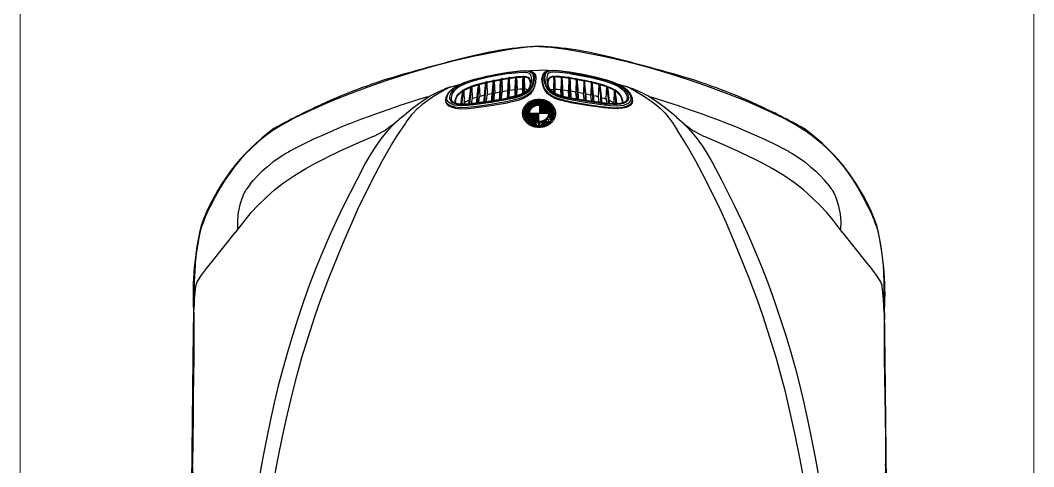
# Model space of a CAD drawing. Header units: inches. Extents: x 13 to 261, y -112 to -47.
# Drawn here: x 80.08 to 82.48, y -67.878 to -66.821 of the extents above; entities that cross this region are included whole.
import ezdxf

# ---------------------------------------------------------------- set-up
doc = ezdxf.new("R2010")
doc.units = ezdxf.units.IN
doc.header["$MEASUREMENT"] = 0
doc.layers.add('CAJONES', color=3, linetype='Continuous', lineweight=20)
doc.layers.add('CONTORNO', color=7, linetype='Continuous')

msp = doc.modelspace()

# ---------------------------------------------------------------- linework, layer by layer
for p, q in [((81.2202, -66.9616), (81.2356, -66.9588)), ((81.2226, -66.9596), (81.2202, -66.96)), ((81.2226, -66.9596), (81.2306, -66.9582)), ((81.2378, -66.9586), (81.2388, -66.9874)), ((81.2554, -66.9548), (81.2534, -66.955)), ((81.2554, -66.9562), (81.2564, -66.9852)), ((81.271, -66.954), (81.2712, -66.954)), ((81.273, -66.9554), (81.273, -66.954)), ((81.273, -66.9554), (81.274, -66.9844)), ((81.301, -66.9568), (81.3, -66.9696)), ((81.3158, -66.9568), (81.3168, -66.9696)), ((81.3438, -66.9554), (81.3428, -66.9844)), ((81.3438, -66.9554), (81.3438, -66.954)), ((81.3458, -66.954), (81.3456, -66.954)), ((81.3614, -66.9562), (81.3604, -66.9852)), ((81.3614, -66.9548), (81.3634, -66.955)), ((81.379, -66.9586), (81.378, -66.9874)), ((81.3966, -66.9616), (81.3812, -66.9588)), ((81.3942, -66.9596), (81.3862, -66.9582)), ((81.3942, -66.9596), (81.3966, -66.96)), ((81.149, -66.977), (81.147, -66.9776)), ((81.149, -66.9786), (81.15, -67.0074)), ((81.167, -66.973), (81.168, -67.0016)), ((81.1848, -66.9686), (81.1858, -66.9974)), ((81.2024, -66.965), (81.2034, -66.9938)), ((81.2202, -66.96), (81.218, -66.9604)), ((81.2182, -66.9604), (81.218, -66.9604)), ((81.2202, -66.9616), (81.2212, -66.9904)), ((81.287, -66.9768), (81.2868, -66.9776)), ((81.3002, -66.9712), (81.3014, -66.96)), ((81.3166, -66.9712), (81.3154, -66.96)), ((81.3298, -66.9768), (81.33, -66.9776)), ((81.3966, -66.9616), (81.3956, -66.9904)), ((81.3966, -66.96), (81.3988, -66.9604)), ((81.3986, -66.9604), (81.3988, -66.9604)), ((81.4144, -66.965), (81.4134, -66.9938)), ((81.432, -66.9686), (81.431, -66.9974)), ((81.4498, -66.973), (81.4488, -67.0016)), ((81.4678, -66.9786), (81.4668, -67.0074)), ((81.4678, -66.977), (81.4698, -66.9776)), ((81.1304, -66.9872), (81.1314, -67.0164)), ((81.168, -67.0016), (81.1678, -67.0024)), ((81.1794, -66.999), (81.1732, -67.0004)), ((81.1858, -66.9974), (81.1856, -66.9982)), ((81.2034, -66.9938), (81.2032, -66.9944)), ((81.2212, -66.9904), (81.221, -66.9912)), ((81.2338, -66.9882), (81.2212, -66.9904)), ((81.2388, -66.9874), (81.2386, -66.9882)), ((81.252, -66.9856), (81.2388, -66.9874)), ((81.2568, -66.9852), (81.2564, -66.9852)), ((81.2738, -66.9922), (81.274, -66.9852)), ((81.274, -66.9844), (81.274, -66.9852)), ((81.2946, -66.9842), (81.2946, -66.9844)), ((81.3222, -66.9842), (81.3222, -66.9844)), ((81.3428, -66.9844), (81.3428, -66.9852)), ((81.343, -66.9922), (81.3428, -66.9852)), ((81.36, -66.9852), (81.3604, -66.9852)), ((81.3648, -66.9856), (81.378, -66.9874)), ((81.378, -66.9874), (81.3782, -66.9882)), ((81.383, -66.9882), (81.3956, -66.9904)), ((81.3956, -66.9904), (81.3958, -66.9912)), ((81.4134, -66.9938), (81.4136, -66.9944)), ((81.431, -66.9974), (81.4312, -66.9982)), ((81.4374, -66.999), (81.4436, -67.0004)), ((81.4488, -67.0016), (81.449, -67.0024)), ((81.4864, -66.9872), (81.4854, -67.0164)), ((81.1106, -67.0132), (81.1106, -67.017)), ((81.2745, -67.0313), (81.2892, -67.0313)), ((81.275, -67.0302), (81.2901, -67.0302)), ((81.2755, -67.0291), (81.2911, -67.0291)), ((81.2761, -67.028), (81.2922, -67.028)), ((81.2767, -67.0269), (81.2936, -67.0269)), ((81.2775, -67.0257), (81.2952, -67.0257)), ((81.2783, -67.0246), (81.2972, -67.0246)), ((81.2791, -67.0235), (81.2999, -67.0235)), ((81.2801, -67.0224), (81.3042, -67.0224)), ((81.2812, -67.0212), (81.3356, -67.0212)), ((81.2823, -67.0201), (81.3344, -67.0201)), ((81.2836, -67.019), (81.3332, -67.019)), ((81.285, -67.0179), (81.3317, -67.0179)), ((81.2866, -67.0168), (81.3301, -67.0168)), ((81.2884, -67.0156), (81.3283, -67.0156)), ((81.2905, -67.0145), (81.3262, -67.0145)), ((81.293, -67.0134), (81.3238, -67.0134)), ((81.296, -67.0123), (81.3207, -67.0123)), ((81.3005, -67.0111), (81.3163, -67.0111)), ((81.3084, -67.0246), (81.3155, -67.0246)), ((81.3084, -67.0257), (81.3183, -67.0257)), ((81.3084, -67.0269), (81.3204, -67.0269)), ((81.3084, -67.028), (81.322, -67.028)), ((81.3084, -67.0291), (81.3234, -67.0291)), ((81.3084, -67.0302), (81.3245, -67.0302)), ((81.3084, -67.0313), (81.3254, -67.0313)), ((81.3126, -67.0224), (81.3367, -67.0224)), ((81.3169, -67.0235), (81.3376, -67.0235)), ((81.3195, -67.0246), (81.3385, -67.0246)), ((81.3215, -67.0257), (81.3393, -67.0257)), ((81.3232, -67.0269), (81.34, -67.0269)), ((81.3245, -67.028), (81.3407, -67.028)), ((81.3257, -67.0291), (81.3413, -67.0291)), ((81.3266, -67.0302), (81.3418, -67.0302)), ((81.3275, -67.0313), (81.3423, -67.0313)), ((81.5062, -67.0128), (81.5068, -67.0118)), ((81.5066, -67.0168), (81.5066, -67.017)), ((80.9832, -67.0508), (80.965, -67.0666)), ((81.2725, -67.0414), (81.286, -67.0414)), ((81.2726, -67.0392), (81.2861, -67.0392)), ((81.2726, -67.0403), (81.286, -67.0403)), ((81.2726, -67.0426), (81.286, -67.0426)), ((81.2726, -67.0437), (81.2861, -67.0437)), ((81.2728, -67.0381), (81.2863, -67.0381)), ((81.2728, -67.0448), (81.2863, -67.0448)), ((81.2729, -67.037), (81.2866, -67.037)), ((81.2729, -67.0459), (81.2866, -67.0459)), ((81.2731, -67.0358), (81.2869, -67.0358)), ((81.2731, -67.047), (81.2869, -67.047)), ((81.2734, -67.0347), (81.2874, -67.0347)), ((81.2734, -67.0482), (81.2874, -67.0482)), ((81.2737, -67.0336), (81.2879, -67.0336)), ((81.2737, -67.0493), (81.2879, -67.0493)), ((81.2741, -67.0325), (81.2885, -67.0325)), ((81.2741, -67.0504), (81.2885, -67.0504)), ((81.2745, -67.0515), (81.2859, -67.0515)), ((81.275, -67.0527), (81.2842, -67.0527)), ((81.2755, -67.0538), (81.2826, -67.0538)), ((81.2761, -67.0549), (81.281, -67.0549)), ((81.286, -67.0414), (81.3308, -67.0414)), ((81.2869, -67.0549), (81.2875, -67.0549)), ((81.2877, -67.0515), (81.2892, -67.0515)), ((81.2878, -67.0426), (81.3084, -67.0426)), ((81.2879, -67.0437), (81.3084, -67.0437)), ((81.2881, -67.0448), (81.3084, -67.0448)), ((81.2884, -67.0459), (81.3084, -67.0459)), ((81.2887, -67.047), (81.3084, -67.047)), ((81.2888, -67.0527), (81.2901, -67.0527)), ((81.2892, -67.0482), (81.3084, -67.0482)), ((81.2898, -67.0493), (81.3084, -67.0493)), ((81.2898, -67.0538), (81.2911, -67.0538)), ((81.2905, -67.0504), (81.3084, -67.0504)), ((81.2908, -67.0549), (81.2922, -67.0549)), ((81.2913, -67.0515), (81.3084, -67.0515)), ((81.2923, -67.0527), (81.3084, -67.0527)), ((81.2934, -67.0538), (81.3084, -67.0538)), ((81.2947, -67.0549), (81.3084, -67.0549)), ((81.3084, -67.0325), (81.3263, -67.0325)), ((81.3084, -67.0336), (81.327, -67.0336)), ((81.3084, -67.0347), (81.3275, -67.0347)), ((81.3084, -67.0358), (81.328, -67.0358)), ((81.3084, -67.037), (81.3284, -67.037)), ((81.3084, -67.0381), (81.3287, -67.0381)), ((81.3084, -67.0392), (81.3289, -67.0392)), ((81.3084, -67.0403), (81.329, -67.0403)), ((81.3084, -67.0414), (81.3291, -67.0414)), ((81.3245, -67.0549), (81.3291, -67.0549)), ((81.3257, -67.0538), (81.3281, -67.0538)), ((81.3266, -67.0527), (81.3283, -67.0527)), ((81.3275, -67.0515), (81.3291, -67.0515)), ((81.3282, -67.0325), (81.3427, -67.0325)), ((81.3282, -67.0504), (81.3427, -67.0504)), ((81.3289, -67.0336), (81.3431, -67.0336)), ((81.3289, -67.0493), (81.343, -67.0493)), ((81.3294, -67.0347), (81.3434, -67.0347)), ((81.3294, -67.0482), (81.3434, -67.0482)), ((81.3298, -67.0358), (81.3436, -67.0358)), ((81.3298, -67.047), (81.3436, -67.047)), ((81.3302, -67.037), (81.3438, -67.037)), ((81.3302, -67.0459), (81.3438, -67.0459)), ((81.3304, -67.0381), (81.344, -67.0381)), ((81.3304, -67.0448), (81.344, -67.0448)), ((81.3306, -67.0392), (81.3441, -67.0392)), ((81.3306, -67.0437), (81.3441, -67.0437)), ((81.3307, -67.0403), (81.3442, -67.0403)), ((81.3307, -67.0426), (81.3442, -67.0426)), ((81.3308, -67.0414), (81.3442, -67.0414)), ((81.3311, -67.0515), (81.3423, -67.0515)), ((81.3339, -67.0527), (81.3418, -67.0527)), ((81.3367, -67.0538), (81.3413, -67.0538)), ((81.3395, -67.0549), (81.3407, -67.0549)), ((81.6336, -67.0508), (81.6518, -67.0666)), ((80.965, -67.0666), (80.9486, -67.0838)), ((81.2767, -67.056), (81.2794, -67.056)), ((81.2775, -67.0571), (81.2787, -67.0571)), ((81.2783, -67.0583), (81.2798, -67.0583)), ((81.2791, -67.0594), (81.2808, -67.0594)), ((81.2801, -67.0605), (81.2818, -67.0605)), ((81.2811, -67.0616), (81.2829, -67.0616)), ((81.2823, -67.0628), (81.2839, -67.0628)), ((81.2831, -67.0583), (81.2853, -67.0583)), ((81.2836, -67.0571), (81.2843, -67.0571)), ((81.2836, -67.0639), (81.3018, -67.0639)), ((81.2841, -67.0594), (81.2863, -67.0594)), ((81.285, -67.065), (81.3019, -67.065)), ((81.2863, -67.056), (81.2885, -67.056)), ((81.2866, -67.0661), (81.3019, -67.0661)), ((81.2873, -67.0571), (81.2896, -67.0571)), ((81.2882, -67.0628), (81.3018, -67.0628)), ((81.2884, -67.0583), (81.2893, -67.0583)), ((81.2884, -67.0672), (81.3019, -67.0672)), ((81.2889, -67.0616), (81.3017, -67.0616)), ((81.2905, -67.0684), (81.302, -67.0684)), ((81.2919, -67.056), (81.2936, -67.056)), ((81.2925, -67.0605), (81.3042, -67.0605)), ((81.2929, -67.0571), (81.2952, -67.0571)), ((81.293, -67.0695), (81.302, -67.0695)), ((81.2932, -67.0594), (81.2999, -67.0594)), ((81.2934, -67.0583), (81.2972, -67.0583)), ((81.2961, -67.0706), (81.3021, -67.0706)), ((81.2964, -67.056), (81.3084, -67.056)), ((81.2984, -67.0571), (81.3084, -67.0571)), ((81.3004, -67.0717), (81.3163, -67.0717)), ((81.3013, -67.0583), (81.3084, -67.0583)), ((81.3042, -67.0616), (81.3126, -67.0616)), ((81.3054, -67.0628), (81.3067, -67.0628)), ((81.3054, -67.0639), (81.3062, -67.0639)), ((81.3054, -67.065), (81.3058, -67.065)), ((81.3061, -67.0706), (81.3107, -67.0706)), ((81.3065, -67.0695), (81.3102, -67.0695)), ((81.3069, -67.0684), (81.3098, -67.0684)), ((81.3074, -67.0672), (81.3094, -67.0672)), ((81.3078, -67.0661), (81.3089, -67.0661)), ((81.3083, -67.065), (81.3085, -67.065)), ((81.3101, -67.0628), (81.3114, -67.0628)), ((81.3105, -67.0639), (81.3114, -67.0639)), ((81.311, -67.065), (81.3113, -67.065)), ((81.3125, -67.0605), (81.3266, -67.0605)), ((81.3147, -67.0695), (81.3238, -67.0695)), ((81.3147, -67.0706), (81.3207, -67.0706)), ((81.3148, -67.0672), (81.3283, -67.0672)), ((81.3148, -67.0684), (81.3262, -67.0684)), ((81.3149, -67.0639), (81.3295, -67.0639)), ((81.3149, -67.065), (81.3317, -67.065)), ((81.3149, -67.0661), (81.3301, -67.0661)), ((81.315, -67.0616), (81.3275, -67.0616)), ((81.315, -67.0628), (81.3285, -67.0628)), ((81.3169, -67.0594), (81.3256, -67.0594)), ((81.3195, -67.0583), (81.3246, -67.0583)), ((81.3215, -67.0571), (81.3238, -67.0571)), ((81.3232, -67.056), (81.3252, -67.056)), ((81.328, -67.056), (81.3301, -67.056)), ((81.3308, -67.0571), (81.3311, -67.0571)), ((81.331, -67.0605), (81.3321, -67.0605)), ((81.3315, -67.0639), (81.3332, -67.0639)), ((81.332, -67.0616), (81.3356, -67.0616)), ((81.3329, -67.0628), (81.3344, -67.0628)), ((81.3349, -67.0571), (81.3367, -67.0571)), ((81.3354, -67.0605), (81.3367, -67.0605)), ((81.3358, -67.0583), (81.3385, -67.0583)), ((81.3364, -67.0594), (81.3376, -67.0594)), ((81.338, -67.0571), (81.3393, -67.0571)), ((81.3388, -67.056), (81.34, -67.056)), ((81.6518, -67.0666), (81.6682, -67.0838)), ((80.9158, -67.0966), (80.916, -67.097)), ((81.701, -67.0966), (81.7008, -67.097)), ((80.6242, -67.2092), (80.6316, -67.2002)), ((81.9926, -67.2092), (81.9852, -67.2002)), ((80.5344, -67.3924), (80.59, -67.3228)), ((82.0824, -67.3924), (82.0268, -67.3228))]:
    msp.add_line(p, q)
for points in [[(81.3084, -66.8834), (81.2946, -66.8838), (81.2808, -66.885), (81.244, -66.8898), (81.209, -66.8956), (81.1524, -66.9068), (81.104, -66.9182), (81.0558, -66.9308), (80.9998, -66.9472), (80.9478, -66.9638), (80.903, -66.9792), (80.8586, -66.9958), (80.8182, -67.0118), (80.7704, -67.0328), (80.7286, -67.0532), (80.696, -67.0712), (80.678, -67.0824), (80.6608, -67.0946), (80.6436, -67.1086), (80.6272, -67.1236), (80.6136, -67.1374), (80.6008, -67.1518), (80.5884, -67.1668), (80.5766, -67.1826), (80.5646, -67.2), (80.5532, -67.2182), (80.5412, -67.239), (80.5302, -67.2602), (80.522, -67.2778), (80.5158, -67.2924)], [(81.3084, -66.8834), (81.3222, -66.8838), (81.336, -66.885), (81.3728, -66.8898), (81.4078, -66.8956), (81.4644, -66.9068), (81.5128, -66.9182), (81.561, -66.9308), (81.617, -66.9472), (81.669, -66.9638), (81.7138, -66.9792), (81.7582, -66.9958), (81.7986, -67.0118), (81.8464, -67.0328), (81.8882, -67.0532), (81.9208, -67.0712), (81.9388, -67.0824), (81.956, -67.0946), (81.9732, -67.1086), (81.9896, -67.1236), (82.0032, -67.1374), (82.016, -67.1518), (82.0284, -67.1668), (82.0402, -67.1826), (82.0522, -67.2), (82.0636, -67.2182), (82.0756, -67.239), (82.0866, -67.2602), (82.0948, -67.2778), (82.101, -67.2924)], [(81.236, -66.9446), (81.21, -66.9492), (81.184, -66.9544), (81.1724, -66.9572), (81.168, -66.9582), (81.1524, -66.9622), (81.1378, -66.967), (81.1236, -66.973), (81.1146, -66.978), (81.107, -66.9838), (81.1044, -66.9864), (81.1008, -66.991), (81.098, -66.9968), (81.0966, -67.003), (81.0966, -67.0066), (81.0976, -67.0102), (81.1006, -67.0138), (81.1036, -67.0158), (81.109, -67.018), (81.1154, -67.0196), (81.123, -67.0204), (81.133, -67.0208), (81.1498, -67.0196), (81.1516, -67.0194), (81.1542, -67.0192), (81.162, -67.0182), (81.1938, -67.0136), (81.2326, -67.007), (81.2334, -67.0068)], [(81.2364, -66.947), (81.2104, -66.9516), (81.1846, -66.9568), (81.173, -66.9596), (81.1688, -66.9606), (81.1538, -66.9646), (81.1398, -66.969), (81.1262, -66.9746), (81.1176, -66.9794), (81.1104, -66.985), (81.108, -66.9876), (81.1044, -66.9922), (81.1016, -66.9978), (81.1, -67.0038), (81.1, -67.0074), (81.1012, -67.0108), (81.1044, -67.0146)], [(81.1314, -66.9686), (81.1476, -66.9632), (81.172, -66.9568), (81.204, -66.9498), (81.236, -66.9442)], [(81.2306, -66.9582), (81.2374, -66.9572), (81.238, -66.957)], [(81.2358, -66.9574), (81.2346, -66.9722), (81.2344, -66.9752), (81.2338, -66.9898), (81.2334, -66.9984), (81.2332, -67.0034), (81.2332, -67.0048)], [(81.236, -66.9446), (81.2602, -66.9416), (81.2746, -66.941), (81.2838, -66.9418), (81.2884, -66.9434), (81.2912, -66.9454), (81.2928, -66.9474), (81.2948, -66.9532), (81.2948, -66.9536), (81.2952, -66.9578), (81.2942, -66.9662), (81.294, -66.9668), (81.292, -66.9736), (81.2898, -66.9788), (81.286, -66.9846), (81.2812, -66.9894), (81.275, -66.9938), (81.2674, -66.9976), (81.2564, -67.0014), (81.245, -67.0044), (81.2334, -67.0068)], [(81.2556, -66.9416), (81.2556, -66.9416), (81.2622, -66.941), (81.274, -66.9402), (81.2838, -66.9408), (81.2904, -66.9426), (81.2942, -66.9454), (81.2964, -66.949), (81.2974, -66.9532), (81.2976, -66.9576), (81.2972, -66.9624), (81.2964, -66.9664), (81.2934, -66.9756), (81.2916, -66.9798), (81.289, -66.984), (81.2832, -66.9902), (81.2752, -66.996), (81.2654, -67.0006), (81.25, -67.0054), (81.234, -67.009)], [(81.2352, -67.0044), (81.2354, -66.9982), (81.2358, -66.9896), (81.2362, -66.981), (81.2366, -66.972), (81.2378, -66.957)], [(81.236, -66.9442), (81.2504, -66.9422), (81.2556, -66.9416)], [(81.2364, -66.947), (81.2598, -66.9444), (81.2732, -66.9438), (81.2812, -66.9448), (81.285, -66.9462), (81.2872, -66.9482), (81.2884, -66.9504), (81.2898, -66.9564), (81.29, -66.957), (81.2902, -66.961), (81.2894, -66.969), (81.2892, -66.9696), (81.2876, -66.9762), (81.287, -66.9776)], [(81.2378, -66.957), (81.2378, -66.957), (81.2402, -66.9568), (81.2534, -66.955)], [(81.2378, -66.9586), (81.2408, -66.958), (81.2534, -66.9564)], [(81.2378, -66.9586), (81.2378, -66.9576), (81.2378, -66.9572), (81.2378, -66.957)], [(81.2516, -67.0008), (81.2516, -66.996), (81.2518, -66.9874), (81.2522, -66.9778), (81.2526, -66.9698), (81.2534, -66.955)], [(81.2536, -67.0002), (81.2536, -66.9958), (81.2538, -66.9872), (81.2542, -66.9776), (81.2546, -66.9696), (81.2554, -66.9548)], [(81.2554, -66.9548), (81.259, -66.9544), (81.2708, -66.954), (81.271, -66.954)], [(81.2554, -66.9562), (81.2554, -66.9554), (81.2554, -66.9548)], [(81.2554, -66.9562), (81.2568, -66.9562), (81.265, -66.9556), (81.271, -66.9554), (81.271, -66.9554)], [(81.2698, -66.9944), (81.2698, -66.9938), (81.2698, -66.9932), (81.27, -66.9852), (81.2704, -66.974), (81.2704, -66.968), (81.271, -66.954)], [(81.273, -66.954), (81.2712, -66.954), (81.271, -66.954)], [(81.2718, -66.9934), (81.272, -66.985), (81.2722, -66.977), (81.2724, -66.9678), (81.273, -66.954)], [(81.273, -66.954), (81.2768, -66.9544), (81.282, -66.9558), (81.2838, -66.957), (81.2862, -66.9598), (81.2874, -66.9634), (81.2876, -66.9646), (81.288, -66.9702), (81.287, -66.9768)], [(81.273, -66.9554), (81.2774, -66.956), (81.2788, -66.9562), (81.282, -66.9576), (81.283, -66.9582), (81.285, -66.9604), (81.2862, -66.9626), (81.2874, -66.9674), (81.2874, -66.971)], [(81.2754, -66.9402), (81.2844, -66.9408), (81.2916, -66.9428), (81.2946, -66.9444), (81.297, -66.9464), (81.2998, -66.951), (81.301, -66.9562), (81.301, -66.9568)], [(81.2845, -66.9409), (81.2882, -66.9404), (81.3084, -66.9394)], [(81.3014, -66.96), (81.3012, -66.9584), (81.301, -66.9568)], [(81.3322, -66.9409), (81.3286, -66.9404), (81.3084, -66.9394)], [(81.3154, -66.96), (81.3156, -66.9584), (81.3158, -66.9568)], [(81.3414, -66.9402), (81.3324, -66.9408), (81.3252, -66.9428), (81.3222, -66.9444), (81.3198, -66.9464), (81.317, -66.951), (81.3158, -66.9562), (81.3158, -66.9568)], [(81.3612, -66.9416), (81.3612, -66.9416), (81.3546, -66.941), (81.3428, -66.9402), (81.333, -66.9408), (81.3264, -66.9426), (81.3226, -66.9454), (81.3204, -66.949), (81.3194, -66.9532), (81.3192, -66.9576), (81.3196, -66.9624), (81.3204, -66.9664), (81.3234, -66.9756), (81.3252, -66.9798), (81.3278, -66.984), (81.3336, -66.9902), (81.3416, -66.996), (81.3514, -67.0006), (81.3668, -67.0054), (81.3828, -67.009)], [(81.3808, -66.9446), (81.3566, -66.9416), (81.3422, -66.941), (81.333, -66.9418), (81.3284, -66.9434), (81.3256, -66.9454), (81.324, -66.9474), (81.322, -66.9532), (81.322, -66.9536), (81.3216, -66.9578), (81.3226, -66.9662), (81.3228, -66.9668), (81.3248, -66.9736), (81.327, -66.9788), (81.3308, -66.9846), (81.3356, -66.9894), (81.3418, -66.9938), (81.3494, -66.9976), (81.3604, -67.0014), (81.3718, -67.0044), (81.3834, -67.0068)], [(81.3804, -66.947), (81.357, -66.9444), (81.3436, -66.9438), (81.3356, -66.9448), (81.3318, -66.9462), (81.3296, -66.9482), (81.3284, -66.9504), (81.327, -66.9564), (81.3268, -66.957), (81.3266, -66.961), (81.3274, -66.969), (81.3276, -66.9696), (81.3292, -66.9762), (81.3298, -66.9776)], [(81.3438, -66.954), (81.34, -66.9544), (81.3348, -66.9558), (81.333, -66.957), (81.3306, -66.9598), (81.3294, -66.9634), (81.3292, -66.9646), (81.3288, -66.9702), (81.3298, -66.9768)], [(81.3438, -66.9554), (81.3394, -66.956), (81.338, -66.9562), (81.3348, -66.9576), (81.3338, -66.9582), (81.3318, -66.9604), (81.3306, -66.9626), (81.3294, -66.9674), (81.3294, -66.971)], [(81.345, -66.9934), (81.3448, -66.985), (81.3446, -66.977), (81.3444, -66.9678), (81.3438, -66.954)], [(81.3438, -66.954), (81.3456, -66.954), (81.3458, -66.954)], [(81.347, -66.9944), (81.347, -66.9938), (81.347, -66.9932), (81.3468, -66.9852), (81.3464, -66.974), (81.3464, -66.968), (81.3458, -66.954)], [(81.3614, -66.9548), (81.3578, -66.9544), (81.346, -66.954), (81.3458, -66.954)], [(81.3614, -66.9562), (81.36, -66.9562), (81.3518, -66.9556), (81.3458, -66.9554), (81.3458, -66.9554)], [(81.3808, -66.9442), (81.3664, -66.9422), (81.3612, -66.9416)], [(81.3632, -67.0002), (81.3632, -66.9958), (81.363, -66.9872), (81.3626, -66.9776), (81.3622, -66.9696), (81.3614, -66.9548)], [(81.3614, -66.9562), (81.3614, -66.9554), (81.3614, -66.9548)], [(81.3652, -67.0008), (81.3652, -66.996), (81.365, -66.9874), (81.3646, -66.9778), (81.3642, -66.9698), (81.3634, -66.955)], [(81.379, -66.957), (81.379, -66.957), (81.3766, -66.9568), (81.3634, -66.955)], [(81.379, -66.9586), (81.376, -66.958), (81.3634, -66.9564)], [(81.3862, -66.9582), (81.3794, -66.9572), (81.3788, -66.957)], [(81.3816, -67.0044), (81.3814, -66.9982), (81.381, -66.9896), (81.3806, -66.981), (81.3802, -66.972), (81.379, -66.957)], [(81.379, -66.9586), (81.379, -66.9576), (81.379, -66.9572), (81.379, -66.957)], [(81.3804, -66.947), (81.4064, -66.9516), (81.4322, -66.9568), (81.4438, -66.9596), (81.448, -66.9606), (81.463, -66.9646), (81.477, -66.969), (81.4906, -66.9746), (81.4992, -66.9794), (81.5064, -66.985), (81.5088, -66.9876), (81.5124, -66.9922), (81.5152, -66.9978), (81.5168, -67.0038), (81.5168, -67.0074), (81.5156, -67.0108), (81.5128, -67.014), (81.5122, -67.0146)], [(81.4854, -66.9686), (81.4692, -66.9632), (81.4448, -66.9568), (81.4128, -66.9498), (81.3808, -66.9442)], [(81.3808, -66.9446), (81.4068, -66.9492), (81.4328, -66.9544), (81.4444, -66.9572), (81.4488, -66.9582), (81.4644, -66.9622), (81.479, -66.967), (81.4932, -66.973), (81.5022, -66.978), (81.5098, -66.9838), (81.5124, -66.9864), (81.516, -66.991), (81.5188, -66.9968), (81.5202, -67.003), (81.5202, -67.0066), (81.5192, -67.0102), (81.5162, -67.0138), (81.5132, -67.0158), (81.5078, -67.018), (81.5014, -67.0196), (81.4938, -67.0204), (81.4838, -67.0208), (81.467, -67.0196), (81.4652, -67.0194), (81.4626, -67.0192), (81.4548, -67.0182), (81.423, -67.0136), (81.3842, -67.007), (81.3834, -67.0068)], [(81.381, -66.9574), (81.3822, -66.9722), (81.3824, -66.9752), (81.383, -66.9898), (81.3834, -66.9984), (81.3836, -67.0034), (81.3836, -67.0048)], [(81.0986, -66.9788), (81.0986, -66.9788), (81.0956, -66.9804), (81.0802, -66.9888), (81.0588, -67.0016), (81.0532, -67.0054), (81.0416, -67.0134), (81.0312, -67.0216), (81.021, -67.0302), (81.0184, -67.0326), (81.0108, -67.0404), (81.0066, -67.045), (81.001, -67.0518), (80.9954, -67.0592), (80.9918, -67.0644), (80.9836, -67.0772), (80.9816, -67.0804)], [(81.0666, -66.9924), (81.0666, -66.9922), (81.0788, -66.9868), (81.086, -66.9836)], [(81.0986, -66.9788), (81.0926, -66.9808), (81.0874, -66.9828), (81.086, -66.9836)], [(81.088, -67.005), (81.0906, -66.9982), (81.0944, -66.9922), (81.0972, -66.9888), (81.1034, -66.9832), (81.1114, -66.9778)], [(81.0964, -66.9904), (81.0986, -66.9878), (81.1042, -66.9828), (81.1118, -66.9776), (81.1314, -66.9686)], [(81.0986, -66.9788), (81.1002, -66.9784), (81.1253, -66.9714)], [(81.1282, -66.9868), (81.1314, -66.985), (81.1374, -66.9818), (81.1374, -66.9818), (81.147, -66.9776)], [(81.1304, -66.9872), (81.1306, -66.987), (81.1308, -66.987), (81.1466, -66.9794)], [(81.147, -66.9776), (81.1454, -66.986), (81.145, -66.9896), (81.143, -67.0058), (81.1424, -67.0118), (81.1424, -67.0136), (81.142, -67.0184)], [(81.149, -66.977), (81.1474, -66.9856), (81.147, -66.989), (81.145, -67.0054), (81.1444, -67.0114), (81.1444, -67.0134), (81.144, -67.0184)], [(81.149, -66.977), (81.1546, -66.975), (81.1546, -66.975), (81.1754, -66.9694), (81.2008, -66.9638), (81.2182, -66.9604)], [(81.149, -66.9786), (81.1504, -66.978), (81.1508, -66.978), (81.1646, -66.9736)], [(81.149, -66.9786), (81.149, -66.9774), (81.149, -66.977), (81.149, -66.977)], [(81.165, -66.972), (81.1628, -66.9856), (81.1628, -66.9868), (81.1612, -67.0022), (81.1606, -67.0104), (81.1604, -67.0118), (81.1602, -67.0164)], [(81.167, -66.9714), (81.1648, -66.9852), (81.164, -66.9938), (81.1632, -67.0018), (81.1628, -67.0052), (81.1626, -67.01), (81.1622, -67.0144), (81.1622, -67.0162)], [(81.167, -66.973), (81.1722, -66.9716), (81.1724, -66.9716), (81.1824, -66.9692)], [(81.167, -66.973), (81.167, -66.972), (81.167, -66.9714)], [(81.1784, -67.014), (81.1788, -67.007), (81.179, -67.0022), (81.1794, -66.9988), (81.18, -66.9906), (81.1808, -66.9818), (81.1828, -66.9676)], [(81.1804, -67.0138), (81.1808, -67.0068), (81.181, -67.0018), (81.1814, -66.9986), (81.182, -66.9902), (81.1828, -66.9814), (81.1848, -66.9672)], [(81.1848, -66.9686), (81.1916, -66.9672), (81.2002, -66.9654)], [(81.1848, -66.9686), (81.1848, -66.9676), (81.1848, -66.9672)], [(81.1966, -67.0112), (81.1968, -67.0094), (81.197, -67.004), (81.1974, -66.9956), (81.198, -66.9872), (81.1988, -66.9784), (81.2004, -66.9638)], [(81.2024, -66.9634), (81.2008, -66.978), (81.2004, -66.9808), (81.1994, -66.9954), (81.1994, -66.9956), (81.199, -67.0036), (81.1986, -67.011)], [(81.2024, -66.965), (81.205, -66.9644), (81.218, -66.962)], [(81.2024, -66.965), (81.2024, -66.9638), (81.2024, -66.9634)], [(81.215, -67.0082), (81.2152, -67.0012), (81.2156, -66.9926), (81.216, -66.984), (81.2166, -66.9752), (81.218, -66.9604)], [(81.217, -67.008), (81.2172, -67.0008), (81.2176, -66.9924), (81.218, -66.9838), (81.2186, -66.9748), (81.2202, -66.96)], [(81.2202, -66.9616), (81.2202, -66.9604), (81.2202, -66.96)], [(81.287, -66.9776), (81.2866, -66.9786), (81.2854, -66.981), (81.2828, -66.9848), (81.2786, -66.9888), (81.2728, -66.9928), (81.2658, -66.9962), (81.2552, -66.9998), (81.2442, -67.0026), (81.233, -67.005)], [(81.3, -66.9696), (81.2972, -66.9792), (81.2946, -66.9842), (81.2924, -66.9876), (81.2864, -66.994), (81.2776, -67), (81.267, -67.0048), (81.2512, -67.0096), (81.2348, -67.0132)], [(81.2354, -67.016), (81.2488, -67.013), (81.262, -67.0092), (81.2718, -67.0054), (81.2788, -67.0018), (81.2846, -66.9976), (81.2894, -66.9934), (81.293, -66.9888), (81.2962, -66.9832), (81.2986, -66.9768), (81.3002, -66.9712)], [(81.2874, -66.971), (81.2866, -66.978), (81.2864, -66.9792)], [(81.287, -66.9772), (81.2868, -66.9776), (81.2866, -66.978)], [(81.3814, -67.016), (81.368, -67.013), (81.3548, -67.0092), (81.345, -67.0054), (81.338, -67.0018), (81.3322, -66.9976), (81.3274, -66.9934), (81.3238, -66.9888), (81.3206, -66.9832), (81.3182, -66.9768), (81.3166, -66.9712)], [(81.3168, -66.9696), (81.3196, -66.9792), (81.3222, -66.9842), (81.3244, -66.9876), (81.3304, -66.994), (81.3392, -67), (81.3498, -67.0048), (81.3656, -67.0096), (81.382, -67.0132)], [(81.3294, -66.971), (81.3302, -66.978), (81.3304, -66.9792)], [(81.3298, -66.9772), (81.33, -66.9776), (81.3302, -66.978)], [(81.3298, -66.9776), (81.3302, -66.9786), (81.3314, -66.981), (81.334, -66.9848), (81.3382, -66.9888), (81.344, -66.9928), (81.351, -66.9962), (81.3616, -66.9998), (81.3726, -67.0026), (81.3838, -67.005)], [(81.3998, -67.008), (81.3996, -67.0008), (81.3992, -66.9924), (81.3988, -66.9838), (81.3982, -66.9748), (81.3966, -66.96)], [(81.3966, -66.9616), (81.3966, -66.9604), (81.3966, -66.96)], [(81.4678, -66.977), (81.4622, -66.975), (81.4622, -66.975), (81.4414, -66.9694), (81.416, -66.9638), (81.3986, -66.9604)], [(81.4018, -67.0082), (81.4016, -67.0012), (81.4012, -66.9926), (81.4008, -66.984), (81.4002, -66.9752), (81.3988, -66.9604)], [(81.4144, -66.965), (81.4118, -66.9644), (81.3988, -66.962)], [(81.4144, -66.9634), (81.416, -66.978), (81.4164, -66.9808), (81.4174, -66.9954), (81.4174, -66.9956), (81.4178, -67.0036), (81.4182, -67.011)], [(81.4144, -66.965), (81.4144, -66.9638), (81.4144, -66.9634)], [(81.4202, -67.0112), (81.42, -67.0094), (81.4198, -67.004), (81.4194, -66.9956), (81.4188, -66.9872), (81.418, -66.9784), (81.4164, -66.9638)], [(81.432, -66.9686), (81.4252, -66.9672), (81.4166, -66.9654)], [(81.4364, -67.0138), (81.436, -67.0068), (81.4358, -67.0018), (81.4354, -66.9986), (81.4348, -66.9902), (81.434, -66.9814), (81.432, -66.9672)], [(81.432, -66.9686), (81.432, -66.9676), (81.432, -66.9672)], [(81.4384, -67.014), (81.438, -67.007), (81.4378, -67.0022), (81.4374, -66.9988), (81.4368, -66.9906), (81.436, -66.9818), (81.434, -66.9676)], [(81.4498, -66.973), (81.4446, -66.9716), (81.4444, -66.9716), (81.4344, -66.9692)], [(81.4498, -66.9714), (81.452, -66.9852), (81.4528, -66.9938), (81.4536, -67.0018), (81.454, -67.0052), (81.4542, -67.01), (81.4546, -67.0144), (81.4546, -67.0162)], [(81.4498, -66.973), (81.4498, -66.972), (81.4498, -66.9714)], [(81.4518, -66.972), (81.454, -66.9856), (81.454, -66.9868), (81.4556, -67.0022), (81.4562, -67.0104), (81.4564, -67.0118), (81.4566, -67.0164)], [(81.4678, -66.9786), (81.4664, -66.978), (81.466, -66.978), (81.4522, -66.9736)], [(81.4678, -66.9786), (81.4678, -66.9774), (81.4678, -66.977), (81.4678, -66.977)], [(81.4678, -66.977), (81.4694, -66.9856), (81.4698, -66.989), (81.4718, -67.0054), (81.4724, -67.0114), (81.4724, -67.0134), (81.4728, -67.0184)], [(81.4886, -66.9868), (81.4854, -66.985), (81.4794, -66.9818), (81.4794, -66.9818), (81.4698, -66.9776)], [(81.4698, -66.9776), (81.4714, -66.986), (81.4718, -66.9896), (81.4738, -67.0058), (81.4744, -67.0118), (81.4744, -67.0136), (81.4748, -67.0184)], [(81.4864, -66.9872), (81.4862, -66.987), (81.486, -66.987), (81.4702, -66.9794)], [(81.5204, -66.9904), (81.5182, -66.9878), (81.5126, -66.9828), (81.505, -66.9776), (81.4854, -66.9686)], [(81.5182, -66.9788), (81.5166, -66.9784), (81.4914, -66.9714)], [(81.5288, -67.005), (81.5262, -66.9982), (81.5224, -66.9922), (81.5196, -66.9888), (81.5134, -66.9832), (81.5054, -66.9778)], [(81.5182, -66.9788), (81.5182, -66.9788), (81.5212, -66.9804), (81.5366, -66.9888), (81.558, -67.0016), (81.5636, -67.0054), (81.5752, -67.0134), (81.5856, -67.0216), (81.5958, -67.0302), (81.5984, -67.0326), (81.606, -67.0404), (81.6102, -67.045), (81.6158, -67.0518), (81.6214, -67.0592), (81.625, -67.0644), (81.6332, -67.0772), (81.6352, -67.0804)], [(81.5182, -66.9788), (81.5242, -66.9808), (81.5294, -66.9828), (81.5308, -66.9836)], [(81.5502, -66.9924), (81.5502, -66.9922), (81.538, -66.9868), (81.5308, -66.9836)], [(81.044, -67.0022), (81.026, -67.0078), (80.989, -67.0198), (80.9788, -67.0232), (80.9662, -67.0274), (80.9482, -67.0336), (80.9366, -67.0376), (80.9184, -67.044), (80.9036, -67.0496), (80.8906, -67.0544), (80.8818, -67.0578), (80.8618, -67.0656), (80.8552, -67.0682), (80.8378, -67.0752), (80.822, -67.0818), (80.7984, -67.0922), (80.7726, -67.1036), (80.7488, -67.115), (80.7288, -67.1254), (80.718, -67.1314), (80.7154, -67.133), (80.709, -67.1366), (80.699, -67.1426), (80.6792, -67.1566), (80.6654, -67.1678), (80.653, -67.1784), (80.6474, -67.184), (80.6448, -67.1866), (80.6316, -67.2002)], [(80.9832, -67.0508), (80.9942, -67.0412), (81.009, -67.029), (81.0236, -67.018), (81.0372, -67.0086), (81.0506, -67.0004), (81.0666, -66.9924)], [(81.087, -67.0114), (81.0872, -67.0092), (81.0876, -67.0076)], [(81.1616, -67.025), (81.1548, -67.0258), (81.1386, -67.0276), (81.1216, -67.0282), (81.1098, -67.0272), (81.1014, -67.0248), (81.0946, -67.0214), (81.0904, -67.0178), (81.0884, -67.0144), (81.0874, -67.011), (81.0876, -67.0076)], [(81.088, -67.005), (81.0878, -67.0064), (81.0876, -67.0076)], [(81.234, -67.009), (81.195, -67.0156), (81.1942, -67.0158), (81.1542, -67.0214), (81.139, -67.023), (81.124, -67.0236), (81.1226, -67.0236), (81.1152, -67.023), (81.1084, -67.0218), (81.102, -67.0198), (81.0968, -67.0172), (81.093, -67.0142), (81.091, -67.011), (81.0902, -67.0078), (81.0902, -67.0046), (81.0922, -66.9972), (81.0964, -66.9904)], [(81.1044, -67.0146), (81.106, -67.0154), (81.1104, -67.017), (81.1168, -67.0182), (81.1242, -67.019), (81.1338, -67.019), (81.15, -67.0178), (81.1518, -67.0176), (81.1542, -67.0172), (81.162, -67.0162), (81.1936, -67.0118), (81.2322, -67.0052), (81.233, -67.005)], [(81.1098, -67.0168), (81.11, -67.0116), (81.1112, -67.006), (81.1136, -67.001), (81.1172, -66.996), (81.1186, -66.9946), (81.1252, -66.9888), (81.1282, -66.9868)], [(81.1106, -67.0132), (81.1122, -67.0064), (81.1156, -67.0004), (81.1192, -66.996), (81.1242, -66.9916), (81.1278, -66.9888)], [(81.124, -67.019), (81.1242, -67.0172), (81.1248, -67.0096), (81.125, -67.0088), (81.127, -66.9936), (81.1282, -66.9868)], [(81.126, -67.019), (81.1262, -67.0168), (81.1268, -67.009), (81.127, -67.0084), (81.129, -66.9932), (81.1304, -66.9854)], [(81.1304, -66.9872), (81.1304, -66.9864), (81.1304, -66.9856), (81.1304, -66.9854)], [(81.15, -67.0074), (81.1498, -67.008), (81.1496, -67.0088)], [(81.161, -67.0036), (81.1544, -67.0058), (81.1506, -67.007), (81.15, -67.0074)], [(81.1658, -67.0158), (81.166, -67.015), (81.1678, -67.0024)], [(81.1732, -67.0004), (81.1724, -67.0006), (81.168, -67.0016)], [(81.1836, -67.0132), (81.1838, -67.0112), (81.1856, -66.9982)], [(81.1974, -66.995), (81.1922, -66.996), (81.1858, -66.9974)], [(81.2016, -67.0104), (81.2018, -67.0078), (81.2032, -66.9944)], [(81.2156, -66.9914), (81.205, -66.9934), (81.2034, -66.9938)], [(81.2196, -67.0074), (81.2198, -67.0046), (81.221, -66.9912)], [(81.2376, -67.004), (81.2376, -67.0018), (81.2386, -66.9882)], [(81.2556, -66.9996), (81.2556, -66.9994), (81.2564, -66.9858)], [(81.2564, -66.9858), (81.2564, -66.9856), (81.2564, -66.9852)], [(81.27, -66.9844), (81.2648, -66.9846), (81.2568, -66.9852), (81.2566, -66.9852)], [(81.2812, -66.9864), (81.2788, -66.9854), (81.2768, -66.9848), (81.274, -66.9844)], [(81.3356, -66.9864), (81.338, -66.9854), (81.34, -66.9848), (81.3428, -66.9844)], [(81.3468, -66.9844), (81.352, -66.9846), (81.36, -66.9852), (81.3602, -66.9852)], [(81.3604, -66.9858), (81.3604, -66.9856), (81.3604, -66.9852)], [(81.3612, -66.9996), (81.3612, -66.9994), (81.3604, -66.9858)], [(81.3792, -67.004), (81.3792, -67.0018), (81.3782, -66.9882)], [(81.3828, -67.009), (81.4218, -67.0156), (81.4226, -67.0158), (81.4626, -67.0214), (81.4778, -67.023), (81.4928, -67.0236), (81.4942, -67.0236), (81.5016, -67.023), (81.5084, -67.0218), (81.5148, -67.0198), (81.52, -67.0172), (81.5238, -67.0142), (81.5258, -67.011), (81.5266, -67.0078), (81.5266, -67.0046), (81.5246, -66.9972), (81.5204, -66.9904)], [(81.5122, -67.0144), (81.5122, -67.0146), (81.5108, -67.0154), (81.5064, -67.017), (81.5, -67.0182), (81.4926, -67.019), (81.483, -67.019), (81.4668, -67.0178), (81.465, -67.0176), (81.4626, -67.0172), (81.4548, -67.0162), (81.4232, -67.0118), (81.3846, -67.0052), (81.3838, -67.005)], [(81.3972, -67.0074), (81.397, -67.0046), (81.3958, -66.9912)], [(81.4012, -66.9914), (81.4118, -66.9934), (81.4134, -66.9938)], [(81.4152, -67.0104), (81.415, -67.0078), (81.4136, -66.9944)], [(81.4194, -66.995), (81.4246, -66.996), (81.431, -66.9974)], [(81.4332, -67.0132), (81.433, -67.0112), (81.4312, -66.9982)], [(81.4436, -67.0004), (81.4444, -67.0006), (81.4488, -67.0016)], [(81.451, -67.0158), (81.4508, -67.015), (81.449, -67.0024)], [(81.4552, -67.025), (81.462, -67.0258), (81.4782, -67.0276), (81.4952, -67.0282), (81.507, -67.0272), (81.5154, -67.0248), (81.5222, -67.0214), (81.5264, -67.0178), (81.5284, -67.0144), (81.5294, -67.011), (81.5292, -67.0076)], [(81.4558, -67.0036), (81.4624, -67.0058), (81.4662, -67.007), (81.4668, -67.0074)], [(81.4668, -67.0074), (81.467, -67.008), (81.4672, -67.0088)], [(81.4864, -66.9872), (81.4864, -66.9864), (81.4864, -66.9856), (81.4864, -66.9854)], [(81.4908, -67.019), (81.4906, -67.0168), (81.49, -67.009), (81.4898, -67.0084), (81.4878, -66.9932), (81.4864, -66.9854)], [(81.507, -67.0168), (81.5068, -67.0116), (81.5056, -67.006), (81.5032, -67.001), (81.4996, -66.996), (81.4982, -66.9946), (81.4916, -66.9888), (81.4886, -66.9868)], [(81.4928, -67.019), (81.4926, -67.0172), (81.492, -67.0096), (81.4918, -67.0088), (81.4898, -66.9936), (81.4886, -66.9868)], [(81.5062, -67.0128), (81.5062, -67.0132), (81.5046, -67.0064), (81.5012, -67.0004), (81.4976, -66.996), (81.4926, -66.9916), (81.489, -66.9888)], [(81.5288, -67.005), (81.529, -67.0064), (81.5292, -67.0076)], [(81.5298, -67.0114), (81.5296, -67.0092), (81.5292, -67.0076)], [(81.6336, -67.0508), (81.6226, -67.0412), (81.6078, -67.029), (81.5932, -67.018), (81.5796, -67.0086), (81.5662, -67.0004), (81.5502, -66.9924)], [(81.5728, -67.0022), (81.5908, -67.0078), (81.6278, -67.0198), (81.638, -67.0232), (81.6506, -67.0274), (81.6686, -67.0336), (81.6802, -67.0376), (81.6984, -67.044), (81.7132, -67.0496), (81.7262, -67.0544), (81.735, -67.0578), (81.755, -67.0656), (81.7616, -67.0682), (81.779, -67.0752), (81.7948, -67.0818), (81.8184, -67.0922), (81.8442, -67.1036), (81.868, -67.115), (81.888, -67.1254), (81.8988, -67.1314), (81.9014, -67.133), (81.9078, -67.1366), (81.9178, -67.1426), (81.9376, -67.1566), (81.9514, -67.1678), (81.9638, -67.1784), (81.9694, -67.184), (81.972, -67.1866), (81.9852, -67.2002)], [(81.087, -67.0114), (81.0879, -67.0156), (81.0888, -67.0177), (81.0907, -67.0205), (81.0921, -67.0219), (81.0951, -67.024), (81.1023, -67.0272), (81.105, -67.028), (81.1103, -67.0293), (81.1178, -67.0303), (81.1245, -67.0306), (81.1389, -67.0299), (81.1552, -67.0284)], [(81.1314, -67.0164), (81.131, -67.0176), (81.1308, -67.019)], [(81.1426, -67.0104), (81.135, -67.0142), (81.1314, -67.0164)], [(81.1496, -67.0088), (81.1486, -67.0152), (81.1482, -67.018)], [(81.1552, -67.0284), (81.1592, -67.0278), (81.1954, -67.0228), (81.199, -67.0222), (81.2332, -67.0164), (81.2354, -67.016)], [(81.2348, -67.0132), (81.1894, -67.021), (81.1616, -67.025)], [(81.4616, -67.0284), (81.4576, -67.0278), (81.4214, -67.0228), (81.4178, -67.0222), (81.3836, -67.0164), (81.3814, -67.016)], [(81.382, -67.0132), (81.4274, -67.021), (81.4552, -67.025)], [(81.5298, -67.0114), (81.5292, -67.0164), (81.5258, -67.0212), (81.5224, -67.0238), (81.5144, -67.0274), (81.5066, -67.0294), (81.498, -67.0304), (81.495, -67.0306), (81.4822, -67.0304), (81.4616, -67.0284)], [(81.4672, -67.0088), (81.4682, -67.0152), (81.4686, -67.018)], [(81.4742, -67.0104), (81.4818, -67.0142), (81.4854, -67.0164)], [(81.4854, -67.0164), (81.4858, -67.0176), (81.486, -67.019)], [(81.5062, -67.0132), (81.5062, -67.017), (81.5064, -67.0142), (81.5062, -67.0132)], [(81.2838, -67.0626), (81.2784, -67.0567), (81.287, -67.0507), (81.2927, -67.0569)], [(81.2882, -67.0581), (81.2859, -67.0556), (81.2872, -67.0546), (81.2896, -67.0571)], [(80.9646, -67.0668), (80.9546, -67.0744), (80.9438, -67.0818), (80.9262, -67.0918), (80.9186, -67.0954), (80.9158, -67.0966), (80.8682, -67.117), (80.837, -67.1312), (80.8062, -67.146)], [(81.2861, -67.0591), (81.284, -67.0569), (81.2827, -67.0578), (81.2848, -67.0601), (81.2848, -67.0601)], [(81.6522, -67.0668), (81.6622, -67.0744), (81.673, -67.0818), (81.6906, -67.0918), (81.6982, -67.0954), (81.701, -67.0966), (81.7486, -67.117), (81.7798, -67.1312), (81.8106, -67.146)], [(80.9486, -67.0838), (80.9338, -67.102), (80.92, -67.1214), (80.9086, -67.1398), (80.8978, -67.1588), (80.8766, -67.1986), (80.8452, -67.2606), (80.828, -67.2966), (80.8114, -67.3332), (80.7954, -67.3702), (80.7802, -67.4076), (80.765, -67.447), (80.7506, -67.4868), (80.737, -67.5268), (80.7242, -67.5672), (80.7124, -67.6068), (80.7014, -67.6464), (80.691, -67.6864), (80.6814, -67.7266), (80.6718, -67.7698), (80.6628, -67.813), (80.6546, -67.8564), (80.6468, -67.8998)], [(80.9472, -67.1362), (80.959, -67.1162), (80.9712, -67.0968), (80.9816, -67.0804)], [(80.9816, -67.0804), (80.9816, -67.0804), (80.9816, -67.0804), (80.9816, -67.0804), (80.9816, -67.0804)], [(80.9816, -67.0806), (80.9816, -67.0806), (80.9816, -67.0804)], [(81.6696, -67.1362), (81.6578, -67.1162), (81.6456, -67.0968), (81.6352, -67.0804)], [(81.6352, -67.0804), (81.6352, -67.0804), (81.6352, -67.0804), (81.6352, -67.0804), (81.6352, -67.0804)], [(81.6352, -67.0806), (81.6352, -67.0806), (81.6352, -67.0804)], [(81.6682, -67.0838), (81.683, -67.102), (81.6968, -67.1214), (81.7082, -67.1398), (81.719, -67.1588), (81.7402, -67.1986), (81.7716, -67.2606), (81.7888, -67.2966), (81.8054, -67.3332), (81.8214, -67.3702), (81.8366, -67.4076), (81.8518, -67.447), (81.8662, -67.4868), (81.8798, -67.5268), (81.8926, -67.5672), (81.9044, -67.6068), (81.9154, -67.6464), (81.9258, -67.6864), (81.9354, -67.7266), (81.945, -67.7698), (81.954, -67.813), (81.9622, -67.8564), (81.97, -67.8998)], [(80.59, -67.3228), (80.5902, -67.3226), (80.6122, -67.2944), (80.627, -67.2766), (80.6426, -67.2596), (80.662, -67.2408), (80.6822, -67.2228), (80.7034, -67.2062), (80.729, -67.1884), (80.756, -67.1724), (80.7792, -67.1598), (80.8026, -67.1478), (80.8062, -67.146)], [(80.6814, -67.907), (80.691, -67.8568), (80.7012, -67.8066), (80.712, -67.7566), (80.725, -67.701), (80.7356, -67.6602), (80.747, -67.6196), (80.7662, -67.557), (80.7784, -67.5204), (80.7912, -67.484), (80.8106, -67.432), (80.831, -67.3808), (80.8476, -67.3408), (80.8648, -67.3012), (80.8796, -67.2684), (80.895, -67.2362), (80.9204, -67.1862), (80.9372, -67.1546), (80.9472, -67.1362)], [(81.9354, -67.907), (81.9258, -67.8568), (81.9156, -67.8066), (81.9048, -67.7566), (81.8918, -67.701), (81.8812, -67.6602), (81.8698, -67.6196), (81.8506, -67.557), (81.8384, -67.5204), (81.8256, -67.484), (81.8062, -67.432), (81.7858, -67.3808), (81.7692, -67.3408), (81.752, -67.3012), (81.7372, -67.2684), (81.7218, -67.2362), (81.6964, -67.1862), (81.6796, -67.1546), (81.6696, -67.1362)], [(82.0268, -67.3228), (82.0266, -67.3226), (82.0046, -67.2944), (81.9898, -67.2766), (81.9742, -67.2596), (81.9548, -67.2408), (81.9346, -67.2228), (81.9134, -67.2062), (81.8878, -67.1884), (81.8608, -67.1724), (81.8376, -67.1598), (81.8142, -67.1478), (81.8106, -67.146)], [(80.6242, -67.2092), (80.6202, -67.2148), (80.6166, -67.2198), (80.6144, -67.2228), (80.6126, -67.2258), (80.6102, -67.23), (80.6072, -67.2364), (80.6066, -67.2386), (80.6042, -67.2452), (80.6022, -67.251), (80.601, -67.255), (80.5998, -67.2588)], [(81.9926, -67.2092), (81.9966, -67.2148), (82.0002, -67.2198), (82.0024, -67.2228), (82.0042, -67.2258), (82.0066, -67.23), (82.0096, -67.2364), (82.0102, -67.2386), (82.0126, -67.2452), (82.0146, -67.251), (82.0158, -67.255), (82.017, -67.2588)], [(80.5998, -67.2588), (80.5992, -67.261), (80.5954, -67.2798), (80.594, -67.2974), (80.5944, -67.3156)], [(82.017, -67.2588), (82.0176, -67.261), (82.0214, -67.2798), (82.0228, -67.2974), (82.0224, -67.3156)], [(80.5158, -67.2924), (80.5144, -67.296), (80.5122, -67.302), (80.5102, -67.3074), (80.5078, -67.3146), (80.5062, -67.3212), (80.5052, -67.3252), (80.5046, -67.3282), (80.5022, -67.34), (80.4996, -67.3548)], [(82.101, -67.2924), (82.1024, -67.296), (82.1046, -67.302), (82.1066, -67.3074), (82.109, -67.3146), (82.1106, -67.3212), (82.1116, -67.3252), (82.1122, -67.3282), (82.1146, -67.34), (82.1172, -67.3548)], [(80.5946, -67.317), (80.5944, -67.3164), (80.5944, -67.3156)], [(82.0222, -67.317), (82.0224, -67.3164), (82.0224, -67.3156)], [(80.4996, -67.3548), (80.4976, -67.3682), (80.4958, -67.381), (80.4942, -67.396), (80.4938, -67.401)], [(82.1172, -67.3548), (82.1192, -67.3682), (82.121, -67.381), (82.1226, -67.396), (82.123, -67.401)], [(80.4938, -67.401), (80.4938, -67.4012), (80.4918, -67.4406), (80.4916, -67.4982), (80.4916, -67.4982)], [(80.4992, -67.4406), (80.5006, -67.4382), (80.5092, -67.4248), (80.5186, -67.4118), (80.5226, -67.4068)], [(80.5226, -67.4068), (80.5238, -67.4052), (80.5242, -67.4048), (80.5344, -67.3924)], [(82.0942, -67.4068), (82.093, -67.4052), (82.0926, -67.4048), (82.0824, -67.3924)], [(82.1176, -67.4406), (82.1162, -67.4382), (82.1076, -67.4248), (82.0982, -67.4118), (82.0942, -67.4068)], [(82.123, -67.401), (82.123, -67.4012), (82.125, -67.4406), (82.1252, -67.4982), (82.1252, -67.4982)], [(80.4908, -67.5128), (80.4924, -67.4822), (80.4959, -67.4509)], [(80.4959, -67.4509), (80.4962, -67.4494), (80.4974, -67.4448), (80.4992, -67.4406)], [(82.1209, -67.4509), (82.1206, -67.4494), (82.1194, -67.4448), (82.1176, -67.4406)], [(82.126, -67.5128), (82.1244, -67.4822), (82.1209, -67.4509)], [(80.4906, -67.5164), (80.4908, -67.5436), (80.491, -67.5756), (80.4908, -67.6202), (80.4904, -67.6656), (80.4896, -67.7112), (80.489, -67.7568), (80.4882, -67.8162), (80.4876, -67.8722)], [(80.4908, -67.5128), (80.4906, -67.5152), (80.4906, -67.5164)], [(82.1262, -67.5164), (82.126, -67.5436), (82.1258, -67.5756), (82.126, -67.6202), (82.1264, -67.6656), (82.1272, -67.7112), (82.1278, -67.7568), (82.1286, -67.8162), (82.1292, -67.8722)], [(82.126, -67.5128), (82.1262, -67.5152), (82.1262, -67.5164)], [(80.4876, -67.8758), (80.4876, -67.875), (80.4876, -67.8736), (80.4876, -67.8722)], [(80.4876, -67.8758), (80.4888, -67.904), (80.4916, -67.9322), (80.4982, -67.9566)], [(82.1292, -67.8758), (82.128, -67.904), (82.1252, -67.9322), (82.1186, -67.9566)], [(82.1292, -67.8758), (82.1292, -67.875), (82.1292, -67.8736), (82.1292, -67.8722)]]:
    msp.add_lwpolyline(points)
for points in [[(81.3472, -67.0414, -0.056462), (81.3465, -67.048, -0.055115), (81.3443, -67.0543, -0.052786), (81.3407, -67.0601, -0.05002), (81.3358, -67.0652, -0.047333), (81.3299, -67.0694, -0.045092), (81.3232, -67.0725, -0.043513), (81.316, -67.0744, -0.042704), (81.3084, -67.0751, -0.042704), (81.3008, -67.0744, -0.043513), (81.2935, -67.0725, -0.045092), (81.2868, -67.0694, -0.047333), (81.2809, -67.0652, -0.05002), (81.2761, -67.0601, -0.052786), (81.2725, -67.0543, -0.055115), (81.2703, -67.048, -0.056462), (81.2695, -67.0414, -0.056462), (81.2703, -67.0349, -0.055115), (81.2725, -67.0286, -0.052786), (81.2761, -67.0227, -0.05002), (81.2809, -67.0176, -0.047333), (81.2868, -67.0135, -0.045092), (81.2935, -67.0103, -0.043513), (81.3008, -67.0084, -0.042704), (81.3084, -67.0078, -0.042704), (81.316, -67.0084, -0.043513), (81.3232, -67.0103, -0.045092), (81.3299, -67.0135, -0.047333), (81.3358, -67.0176, -0.05002), (81.3407, -67.0227, -0.052786), (81.3443, -67.0286, -0.055115), (81.3465, -67.0349, -0.056462)], [(81.3084, -67.0725, -0.042704), (81.3014, -67.0719, -0.043513), (81.2947, -67.0701, -0.045092), (81.2885, -67.0673, -0.047333), (81.283, -67.0634, -0.05002), (81.2786, -67.0587, -0.052786), (81.2753, -67.0533, -0.055115), (81.2732, -67.0475, -0.056462), (81.2725, -67.0414, -0.056462), (81.2732, -67.0354, -0.055115), (81.2753, -67.0295, -0.052786), (81.2786, -67.0242, -0.05002), (81.283, -67.0195, -0.047333), (81.2885, -67.0156, -0.045092), (81.2947, -67.0127, -0.043513), (81.3014, -67.011, -0.042704), (81.3084, -67.0104, -0.042704), (81.3154, -67.011, -0.043513), (81.3221, -67.0127, -0.045092), (81.3283, -67.0156, -0.047333), (81.3337, -67.0195, -0.05002), (81.3382, -67.0242, -0.052786), (81.3415, -67.0295, -0.055115), (81.3435, -67.0354, -0.056462), (81.3442, -67.0414, -0.056462), (81.3435, -67.0475, -0.055115), (81.3415, -67.0533, -0.052786), (81.3382, -67.0587, -0.05002), (81.3337, -67.0634, -0.047333), (81.3283, -67.0673, -0.045092), (81.3221, -67.0701, -0.043513), (81.3154, -67.0719, -0.042704)], [(81.3084, -67.0609, -0.042704), (81.304, -67.0605, -0.043513), (81.2998, -67.0594, -0.045092), (81.2959, -67.0576, -0.047333), (81.2925, -67.0552, -0.05002), (81.2897, -67.0522, -0.052786), (81.2877, -67.0489, -0.055115), (81.2864, -67.0452, -0.056462), (81.286, -67.0414, -0.056462), (81.2864, -67.0376, -0.055115), (81.2877, -67.034, -0.052786), (81.2897, -67.0307, -0.05002), (81.2925, -67.0277, -0.047333), (81.2959, -67.0253, -0.045092), (81.2998, -67.0235, -0.043513), (81.304, -67.0224, -0.042704), (81.3084, -67.022, -0.042704), (81.3127, -67.0224, -0.043513), (81.3169, -67.0235, -0.045092), (81.3208, -67.0253, -0.047333), (81.3242, -67.0277, -0.05002), (81.327, -67.0307, -0.052786), (81.3291, -67.034, -0.055115), (81.3303, -67.0376, -0.056462), (81.3308, -67.0414, -0.056462), (81.3303, -67.0452, -0.055115), (81.3291, -67.0489, -0.052786), (81.327, -67.0522, -0.05002), (81.3242, -67.0552, -0.047333), (81.3208, -67.0576, -0.045092), (81.3169, -67.0594, -0.043513), (81.3127, -67.0605, -0.042704)]]:
    msp.add_lwpolyline(points, format="xyb", close=True)
for points in [[(81.3303, -67.0648), (81.3237, -67.0572), (81.3261, -67.0553), (81.3313, -67.0573), (81.3278, -67.0534), (81.3295, -67.0509), (81.3395, -67.0549), (81.3377, -67.0576), (81.3339, -67.056), (81.3366, -67.0592), (81.3345, -67.0615), (81.3304, -67.0598), (81.3329, -67.0627)], [(81.3021, -67.0709), (81.3017, -67.0613), (81.3053, -67.0618), (81.3055, -67.0657), (81.3071, -67.0617), (81.3097, -67.0617), (81.3113, -67.0657), (81.3114, -67.0618), (81.3151, -67.0613), (81.3146, -67.0709), (81.311, -67.0713), (81.3084, -67.0647), (81.3058, -67.0713)]]:
    msp.add_lwpolyline(points, close=True)
for points in [[(81.289, -67.0612, -0.057431), (81.2889, -67.0617, -0.05562), (81.2887, -67.0622, -0.052954), (81.2884, -67.0626, -0.050038), (81.288, -67.063, -0.047381), (81.2875, -67.0633, -0.045314), (81.287, -67.0635, -0.044018), (81.2864, -67.0636, -0.04357), (81.2858, -67.0636, -0.043992), (81.2852, -67.0635, -0.045263), (81.2847, -67.0633, -0.047309), (81.2842, -67.063, -0.049952), (81.2838, -67.0626, -0.049952)], [(81.2848, -67.0601, 0.049195), (81.2849, -67.0602, 0.046619), (81.285, -67.0602, 0.044593), (81.2852, -67.0603, 0.043291), (81.2853, -67.0603, 0.042789), (81.2855, -67.0603, 0.04311), (81.2857, -67.0603, 0.044241), (81.2858, -67.0603, 0.046119), (81.286, -67.0602, 0.048595), (81.2861, -67.0601, 0.051392), (81.2862, -67.06, 0.054067), (81.2863, -67.0598, 0.056064), (81.2863, -67.0597, 0.056876), (81.2863, -67.0595, 0.056274), (81.2863, -67.0594, 0.054429), (81.2862, -67.0592, 0.051819), (81.2861, -67.0591, 0.051819)], [(81.2896, -67.0571, -0.051748), (81.2897, -67.0573, -0.054351), (81.2897, -67.0574, -0.056193), (81.2898, -67.0576, -0.056799), (81.2897, -67.0577, -0.055997), (81.2897, -67.0578, -0.054011), (81.2896, -67.058, -0.051346), (81.2895, -67.0581, -0.048556), (81.2894, -67.0582, -0.046081), (81.2893, -67.0583, -0.044201), (81.2891, -67.0583, -0.043062), (81.289, -67.0584, -0.042729), (81.2888, -67.0584, -0.043217), (81.2886, -67.0583, -0.044502), (81.2885, -67.0583, -0.04651), (81.2883, -67.0582, -0.049071), (81.2882, -67.0581, -0.049071)], [(81.2927, -67.0569, -0.053032), (81.293, -67.0574, -0.055748), (81.2933, -67.0579, -0.057627), (81.2934, -67.0584, -0.058156), (81.2934, -67.059, -0.057179), (81.2932, -67.0595, -0.054981), (81.2929, -67.06, -0.052134), (81.2925, -67.0605, -0.049237), (81.2921, -67.0609, -0.046745), (81.2915, -67.0611, -0.044932), (81.2909, -67.0613, -0.043938), (81.2903, -67.0614, -0.043818), (81.2896, -67.0614, -0.044576), (81.289, -67.0612, -0.044576)]]:
    msp.add_lwpolyline(points, format="xyb")
for p in [(81.2378, -66.957), (81.2554, -66.9548), (81.3614, -66.9548), (81.379, -66.957), (81.086, -66.9836), (81.1828, -66.9676), (81.1848, -66.9672), (81.2004, -66.9638), (81.2024, -66.9634), (81.2202, -66.96), (81.3966, -66.96), (81.4144, -66.9634), (81.4164, -66.9638), (81.432, -66.9672), (81.434, -66.9676), (81.5308, -66.9836), (81.2946, -66.9844), (81.3222, -66.9844), (81.5066, -67.0168)]:
    msp.add_point(p)
at = {"layer": 'CAJONES'}
for p, q in [((80.0799, -66.4268), (80.0799, -71.4268)), ((82.4799, -66.4268), (82.4799, -71.4268))]:
    msp.add_line(p, q, dxfattribs=at)
at = {"layer": 'CONTORNO'}
msp.add_lwpolyline([(82.131, -67.9197), (82.1284, -67.6221), (82.1268, -67.5075, 0.07127), (82.1086, -67.3073, 0.150606), (81.936, -67.0773, 0.017676), (81.8252, -67.0213, 0.039244), (81.6291, -66.9489, 0.006697), (81.4778, -66.9084, 0.047571), (81.3084, -66.8822, 0.047571), (81.1389, -66.9084, 0.006697), (80.9877, -66.9489, 0.039244), (80.7916, -67.0213, 0.017676), (80.6807, -67.0773, 0.150606), (80.5082, -67.3073, 0.07127), (80.49, -67.5075), (80.4884, -67.6221), (80.4857, -67.9197, 0.060864)], format="xyb", dxfattribs=at)

doc.saveas('drawing.dxf')
